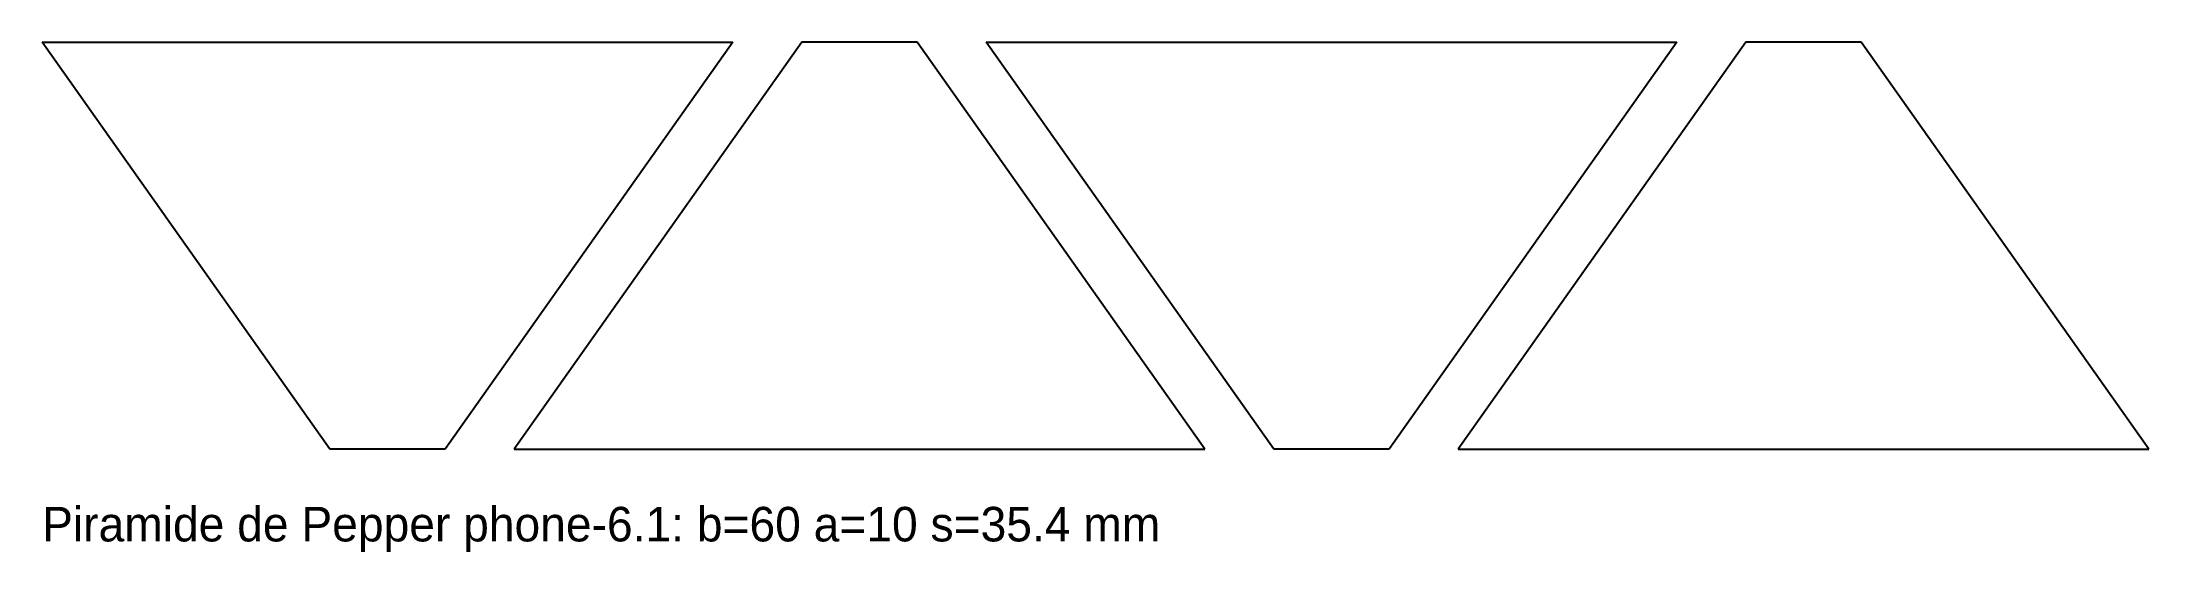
# Model space of a CAD drawing. Header units: millimetres. Extents: x 0 to 183, y -44 to 0.
import ezdxf

# ---------------------------------------------------------------- set-up
doc = ezdxf.new("R2010")
doc.units = ezdxf.units.MM

msp = doc.modelspace()

# ---------------------------------------------------------------- linework, layer by layer
at = {"layer": 'CORTE', "color": 1}
for p, q in [((0, 0), (60, 0)), ((25, -35.355), (0, 0)), ((60, 0), (35, -35.355)), ((66, 0), (41, -35.355)), ((76, 0), (66, 0)), ((101, -35.355), (76, 0)), ((82, 0), (142, 0)), ((107, -35.355), (82, 0)), ((142, 0), (117, -35.355)), ((148, 0), (123, -35.355)), ((158, 0), (148, 0)), ((183, -35.355), (158, 0)), ((35, -35.355), (25, -35.355)), ((41, -35.355), (101, -35.355)), ((117, -35.355), (107, -35.355)), ((123, -35.355), (183, -35.355))]:
    msp.add_line(p, q, dxfattribs=at)

# ---------------------------------------------------------------- texts
at = {"layer": 'NOTAS', "color": 8}
msp.add_text('Piramide de Pepper phone-6.1: b=60 a=10 s=35.4 mm', height=3, dxfattribs=at).set_placement((0, -43.355))

doc.saveas('drawing.dxf')
